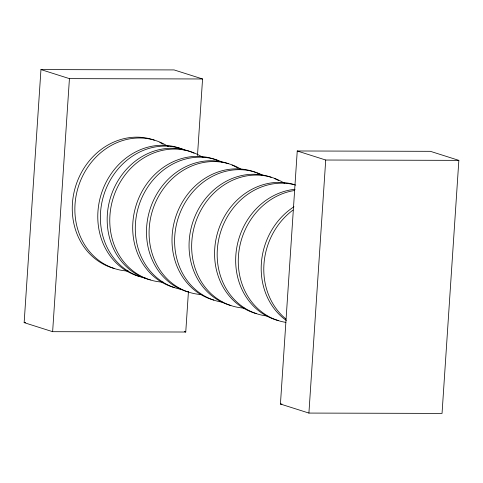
<?xml version="1.0" encoding="UTF-8"?>
<svg xmlns="http://www.w3.org/2000/svg" width="483" height="483" viewBox="0 0 483 483"><rect width="100%" height="100%" fill="white"/><g stroke="black" fill="none" stroke-linecap="round" stroke-linejoin="round"><path stroke-width="0.72" d="M188.448 291.472L185.756 332.02L52.629 331.682L24.15 322.638L40.958 69.588L174.091 69.926L202.564 78.971L197.481 155.562M52.629 331.682L69.431 78.632L40.958 69.588M280.436 404.03L297.244 150.98L430.371 151.318L458.85 160.362L442.042 413.412L308.909 413.074L280.436 404.03L281.939 404.036M308.909 413.074L325.717 160.024L297.244 150.98M69.431 78.632L202.564 78.971M325.717 160.024L458.85 160.362M24.15 322.638L25.653 322.644M184.337 331.567L185.756 332.02M181.27 148.776A67.246 59.445 -72.4 0 1 184.017 149.923M139.575 276.511A67.246 59.445 -72.4 0 1 101.249 194.063A67.246 59.445 -72.4 0 1 179.881 148.263M145.781 278.196A67.246 59.445 -72.4 0 1 103.603 195.687A67.246 59.445 -72.4 0 1 184.56 149.875M159.849 142.449A67.246 59.445 -72.4 0 1 163.151 144.2M114.054 268.409A67.246 59.445 -72.4 0 1 75.728 185.955A67.246 59.445 -72.4 0 1 154.361 140.161M128.406 271.078A67.246 59.445 -72.4 0 1 78.457 186.39A67.246 59.445 -72.4 0 1 168.289 146.578M256.37 313.606A67.246 59.445 -72.4 0 1 217.682 232.353A67.246 59.445 -72.4 0 1 294.582 184.669M267.002 315.985A67.246 59.445 -72.4 0 1 218.92 238.457A67.246 59.445 -72.4 0 1 295.771 185.086M274.616 178.613A67.246 59.445 -72.4 0 1 278.643 180.564M230.85 305.498A67.246 59.445 -72.4 0 1 192.524 223.049A67.246 59.445 -72.4 0 1 271.156 177.255M244.458 308.136A67.246 59.445 -72.4 0 1 195.253 223.478A67.246 59.445 -72.4 0 1 284.463 183.268M174.49 287.602A67.246 59.445 -72.4 0 1 136.822 203.162A67.246 59.445 -72.4 0 1 218.256 160.712M181.433 289.426A67.246 59.445 -72.4 0 1 138.893 205.571A67.246 59.445 -72.4 0 1 222.216 162.149M190.67 151.765A67.246 59.445 -72.4 0 1 194.094 153.22M150.406 279.868A67.246 59.445 -72.4 0 1 110.402 197.849A67.246 59.445 -72.4 0 1 189.282 151.251M163.326 282.169A67.246 59.445 -72.4 0 1 113.372 197.475A67.246 59.445 -72.4 0 1 203.204 157.669M256.878 172.902A67.246 59.445 -72.4 0 1 259.594 174.128M213.8 300.082A67.246 59.445 -72.4 0 1 175.727 216.837A67.246 59.445 -72.4 0 1 255.495 172.353M222.947 302.273A67.246 59.445 -72.4 0 1 178.203 218.056A67.246 59.445 -72.4 0 1 263.531 175.625M232.045 165.089A67.246 59.445 -72.4 0 1 238.022 168.144M188.279 291.98A67.246 59.445 -72.4 0 1 149.953 209.531A67.246 59.445 -72.4 0 1 228.586 163.737M201.888 294.612A67.246 59.445 -72.4 0 1 152.682 209.96A67.246 59.445 -72.4 0 1 241.886 169.75M286.31 320.464A67.246 59.445 -72.4 0 1 293.978 206.772M285.936 319.015A67.246 59.445 -72.4 0 1 292.982 210.081M278.178 320.495A67.246 59.445 -72.4 0 1 236.272 250.9A67.246 59.445 -72.4 0 1 295.047 189.3M285.876 322.384A67.246 59.445 -72.4 0 1 238.427 256.304A67.246 59.445 -72.4 0 1 294.636 190.489"/></g></svg>
